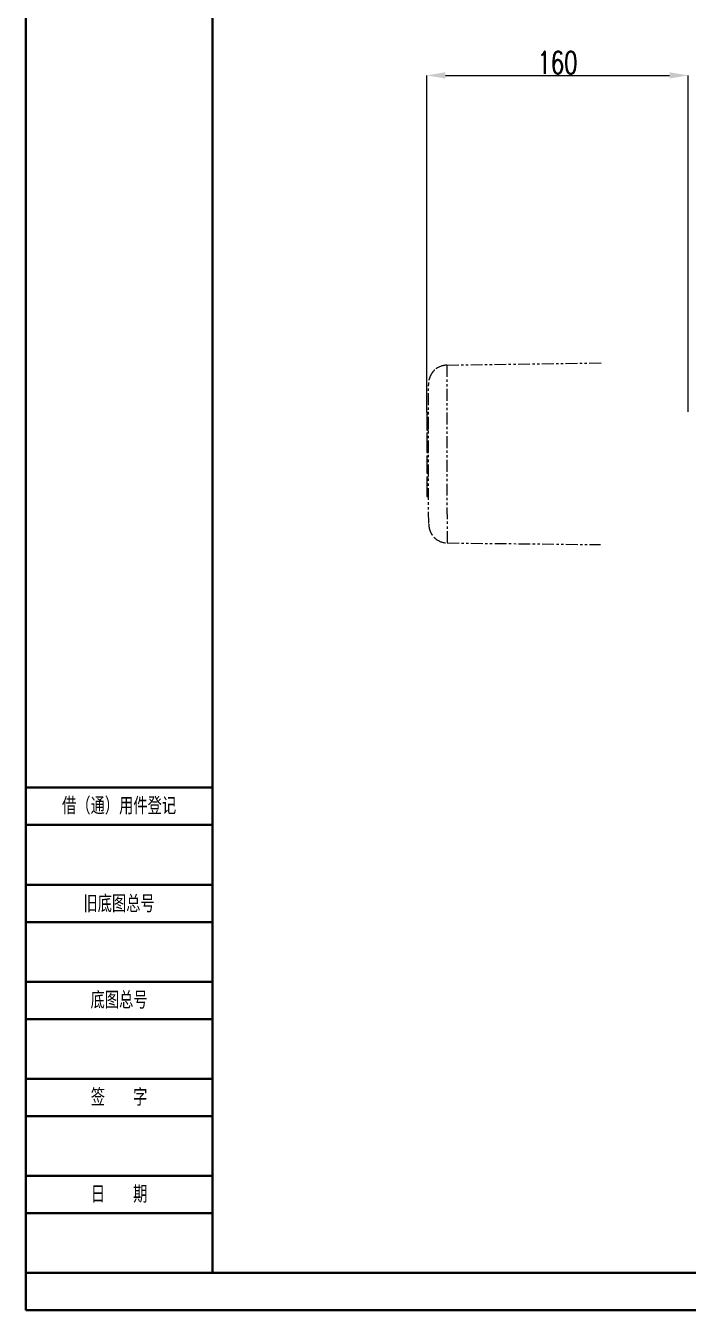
# Model space of a CAD drawing. Header units: millimetres. Extents: x 2462 to 4142, y 835 to 2023.
# Drawn here: x 2462 to 2817, y 835 to 1523 of the extents above; entities that cross this region are included whole.
import ezdxf

# ---------------------------------------------------------------- set-up
doc = ezdxf.new("R2010")
doc.units = ezdxf.units.MM
doc.linetypes.add('PHANTOM', pattern=[12.7, 6.35, -1.27, 1.27, -1.27, 1.27, -1.27])
for name, color, linetype, lineweight in [('AM_5', 3, 'Continuous', 25), ('文字', 7, 'Continuous', 13), ('粗实线', 7, 'Continuous', 40)]:
    doc.layers.add(name, color=color, linetype=linetype, lineweight=lineweight)
doc.styles.add('SLDTEXTSTYLE1', font='txt.shx', dxfattribs={"width": 0.7, "bigfont": 'gbcbig.shx'})
doc.styles.add('标注', font='txt.shx', dxfattribs={"width": 0.7, "height": 3.5})
doc.dimstyles.new('SLDDIMSTYLE12$0', dxfattribs={"dimtxt": 12, "dimasz": 10, "dimexe": 0, "dimexo": 0.0625, "dimgap": 0.875, "dimtad": 1, "dimdec": 1, "dimlfac": 1.8, "dimrnd": 1e-09, "dimzin": 12, "dimdsep": 46, "dimtxsty": 'SLDTEXTSTYLE1', "dimcen": 0.09, "dimdle": 8.16, "dimclrd": 3, "dimclre": 3, "dimadec": 0, "dimazin": 3, "dimtfac": 1, "dimtdec": 1, "dimtofl": 0, "dimtmove": 0, "dimatfit": 3, "dimfxl": 0, "dimfrac": 2, "dimtolj": 1, "dimlwd": 5, "dimlwe": 5, "dimarcsym": 0})

# ---------------------------------------------------------------- blocks, each defined once
blk = doc.blocks.new('*D39')
at = {"layer": 'AM_5', "color": 3, "lineweight": 5, "transparency": 16777216}
blk.add_line((2676.91, 1316.4), (2676.91, 1496.78), dxfattribs=at)
at = {"layer": 'AM_5', "color": 3, "linetype": 'Continuous', "lineweight": 5, "transparency": 16777216}
for p, q in [((2686.91, 1496.78), (2806.97, 1496.78)), ((2816.97, 1316.64), (2816.97, 1496.78))]:
    blk.add_line(p, q, dxfattribs=at)
at = {"layer": 'AM_5', "color": 3, "transparency": 16777216}
for points in [[(2686.91, 1498.45), (2686.91, 1495.12), (2676.91, 1496.78)], [(2806.97, 1498.45), (2806.97, 1495.12), (2816.97, 1496.78)]]:
    blk.add_solid(points, dxfattribs=at)
at = {"layer": 'Defpoints', "color": 0, "transparency": 16777216}
for p in [(2816.97, 1496.78), (2676.91, 1316.34), (2816.97, 1316.58)]:
    blk.add_point(p, dxfattribs=at)
at = {"layer": 'AM_5', "color": 0, "transparency": 16777216, "insert": (2746.94, 1503.66), "char_height": 12, "attachment_point": 5, "style": 'SLDTEXTSTYLE1'}
blk.add_mtext('\\A1;160', dxfattribs=at)

msp = doc.modelspace()

# ---------------------------------------------------------------- linework, layer by layer
at = {"color": 7, "linetype": 'PHANTOM', "lineweight": 25}
for p, q in [((2687.759, 1341.582), (2770.431, 1342.735)), ((2676.908, 1316.337), (2677.83, 1316.338)), ((2676.908, 1316.337), (2676.916, 1311.951)), ((2676.916, 1311.951), (2677.829, 1311.952)), ((2676.933, 1307.214), (2677.83, 1307.215)), ((2676.959, 1305.249), (2676.935, 1300.863)), ((2676.935, 1300.863), (2677.835, 1300.865)), ((2676.935, 1300.863), (2676.938, 1299.109)), ((2676.954, 1307.214), (2676.956, 1306.776)), ((2676.956, 1306.776), (2677.83, 1306.778)), ((2676.959, 1305.249), (2677.831, 1305.251)), ((2676.938, 1299.109), (2677.837, 1299.11)), ((2676.938, 1299.109), (2676.977, 1294.723)), ((2676.977, 1294.723), (2677.844, 1294.724)), ((2676.957, 1288.021), (2677.857, 1288.022)), ((2676.965, 1292.933), (2677.847, 1292.935)), ((2676.975, 1283.724), (2677.867, 1283.725)), ((2676.999, 1281.67), (2676.975, 1277.284)), ((2676.98, 1283.724), (2676.996, 1283.724)), ((2676.999, 1281.67), (2677.873, 1281.672)), ((2676.975, 1277.284), (2677.886, 1277.286)), ((2676.975, 1277.284), (2676.978, 1275.53)), ((2676.978, 1275.53), (2677.892, 1275.531)), ((2676.978, 1275.53), (2677.018, 1271.144)), ((2677.018, 1271.144), (2677.909, 1271.145)), ((2687.923, 1246.322), (2769.93, 1245.461))]:
    msp.add_line(p, q, dxfattribs=at)
at = {"color": 7, "linetype": 'PHANTOM', "lineweight": 25, "flags": 128}
for points in [[(2687.759, 1341.582), (2687.747, 1341.401), (2687.735, 1340.859), (2687.723, 1339.959), (2687.713, 1338.71), (2687.704, 1337.12), (2687.696, 1335.201), (2687.688, 1332.968), (2687.682, 1330.439), (2687.678, 1327.632), (2687.674, 1324.568), (2687.672, 1321.272), (2687.671, 1317.767), (2687.671, 1314.081), (2687.673, 1310.243), (2687.675, 1306.28), (2687.68, 1302.223), (2687.685, 1298.103), (2687.692, 1293.952), (2687.699, 1289.801), (2687.708, 1285.681), (2687.718, 1281.625), (2687.729, 1277.662), (2687.74, 1273.823), (2687.753, 1270.137), (2687.766, 1266.633), (2687.779, 1263.336), (2687.793, 1260.273), (2687.808, 1257.465), (2687.822, 1254.936), (2687.837, 1252.703), (2687.852, 1250.785), (2687.867, 1249.195), (2687.882, 1247.945), (2687.896, 1247.046), (2687.91, 1246.503), (2687.923, 1246.322)], [(2678.011, 1256.675), (2678.004, 1257.028), (2677.991, 1257.925), (2677.978, 1259.169), (2677.965, 1260.748), (2677.952, 1262.646), (2677.938, 1264.846), (2677.926, 1267.326), (2677.913, 1270.062), (2677.901, 1273.029), (2677.89, 1276.196), (2677.879, 1279.535), (2677.869, 1283.012), (2677.86, 1286.594), (2677.852, 1290.247), (2677.845, 1293.935), (2677.839, 1297.624), (2677.835, 1301.277), (2677.832, 1304.859), (2677.829, 1308.336), (2677.829, 1311.674), (2677.829, 1314.842), (2677.831, 1317.808), (2677.834, 1320.544), (2677.838, 1323.024), (2677.844, 1325.224), (2677.851, 1327.123), (2677.859, 1328.702), (2677.867, 1329.946), (2677.877, 1330.843), (2677.88, 1331.061)]]:
    msp.add_lwpolyline(points, dxfattribs=at)
at = {"color": 7, "linetype": 'PHANTOM', "lineweight": 25}
for centre, start, end in [((2687.899, 1331.583), 90.79852, 132.254728), ((2688.028, 1256.322), 227.819341, 269.398468)]:
    msp.add_arc(centre, 10, start, end, dxfattribs=at)
for points, knots in [([(2681.189, 1338.966), (2681.052, 1338.85), (2680.573, 1338.444), (2679.907, 1337.629), (2679.211, 1336.587), (2678.698, 1335.551), (2678.342, 1334.583), (2678.124, 1333.744), (2678.005, 1333.079), (2677.948, 1332.608), (2677.92, 1332.289), (2677.905, 1332.041), (2677.895, 1331.81), (2677.888, 1331.572), (2677.884, 1331.358), (2677.882, 1331.238)], [0, 0, 0, 0, 0.0423496, 0.1477582, 0.2464023, 0.337503, 0.4196613, 0.489936, 0.5440222, 0.5861435, 0.6243131, 0.6713738, 0.7413235, 0.8536977, 1, 1, 1, 1]), ([(2676.916, 1311.951), (2676.917, 1311.432), (2676.919, 1310.395), (2676.922, 1309.126), (2676.925, 1308.19), (2676.928, 1307.61), (2676.931, 1307.263), (2676.932, 1307.23), (2676.933, 1307.214)], [0, 0, 0, 0, 0.2503765, 0.5004055, 0.6255352, 0.7503101, 0.8750239, 1, 1, 1, 1]), ([(2676.965, 1292.933), (2676.964, 1292.913), (2676.961, 1292.873), (2676.957, 1292.435), (2676.954, 1291.439), (2676.954, 1289.862), (2676.956, 1288.635), (2676.957, 1288.021)], [0, 0, 0, 0, 0.1872508, 0.3741637, 0.5604995, 0.7798604, 1, 1, 1, 1]), ([(2676.957, 1288.021), (2676.958, 1287.431), (2676.96, 1286.256), (2676.965, 1284.778), (2676.971, 1283.855), (2676.974, 1283.768), (2676.975, 1283.724)], [0, 0, 0, 0, 0.2808609, 0.5601449, 0.7799227, 1, 1, 1, 1]), ([(2678.015, 1256.465), (2678.017, 1256.349), (2678.021, 1256.158), (2678.033, 1255.891), (2678.052, 1255.563), (2678.102, 1255.067), (2678.196, 1254.445), (2678.382, 1253.626), (2678.734, 1252.559), (2679.31, 1251.342), (2680.145, 1250.132), (2680.827, 1249.314), (2681.268, 1248.965), (2681.323, 1248.922)], [0, 0, 0, 0, 0.1593887, 0.2649235, 0.3428064, 0.3912257, 0.4460762, 0.516511, 0.608694, 0.7323916, 0.8572347, 0.9822754, 1, 1, 1, 1])]:
    msp.add_open_spline(points, degree=3, knots=knots, dxfattribs=at)
at = {"layer": '粗实线'}
for p, q in [((2462.221, 2023.282), (2462.221, 835.282)), ((2562.221, 2003.282), (2562.221, 855.282)), ((2562.221, 1115.282), (2462.221, 1115.282)), ((2562.221, 1095.282), (2462.221, 1095.282)), ((2562.221, 1063.282), (2462.221, 1063.282)), ((2562.221, 1043.282), (2462.221, 1043.282)), ((2562.221, 1011.282), (2462.221, 1011.282)), ((2562.221, 991.282), (2462.221, 991.282)), ((2562.221, 959.282), (2462.221, 959.282)), ((2562.221, 939.282), (2462.221, 939.282)), ((2562.221, 907.282), (2462.221, 907.282)), ((2562.221, 887.282), (2462.221, 887.282)), ((2562.221, 855.282), (2462.221, 855.282)), ((2562.221, 855.282), (4122.221, 855.282)), ((2462.221, 835.282), (4142.221, 835.282))]:
    msp.add_line(p, q, dxfattribs=at)

# ---------------------------------------------------------------- texts
at = {"layer": '文字', "char_height": 8, "width": 100, "attachment_point": 5, "style": '标注'}
for s, insert in [('{\\fSimSun|b0|i0|c134|p54;借（通）用件登记}', (2512.221, 1105.282)), ('{\\fSimSun|b0|i0|c134|p54;旧底图总号}', (2512.221, 1052.903)), ('{\\fSimSun|b0|i0|c134|p54;底图总号}', (2512.221, 1001.282)), ('{\\fSimSun|b0|i0|c134|p54;签}   {\\fSimSun|b0|i0|c134|p54;字}', (2512.221, 949.282)), ('{\\fSimSun|b0|i0|c134|p54;日}   {\\fSimSun|b0|i0|c134|p54;期}', (2512.221, 897.282))]:
    msp.add_mtext(s, dxfattribs=dict(at, insert=insert))

# ---------------------------------------------------------------- dimensions: what is measured, and where the dimension line sits
at = {"layer": 'AM_5'}
dim = msp.add_linear_dim(base=(2816.974, 1496.782), p1=(2676.908, 1316.337), p2=(2816.974, 1316.577), text='160', dimstyle='SLDDIMSTYLE12$0', override={"dimlfac": 1, "dimpost": ''}, dxfattribs=at)
dim.commit()
dim.dimension.update_dxf_attribs({"geometry": '*D39', "text_midpoint": (2746.941, 1503.657)})

doc.saveas('drawing.dxf')
